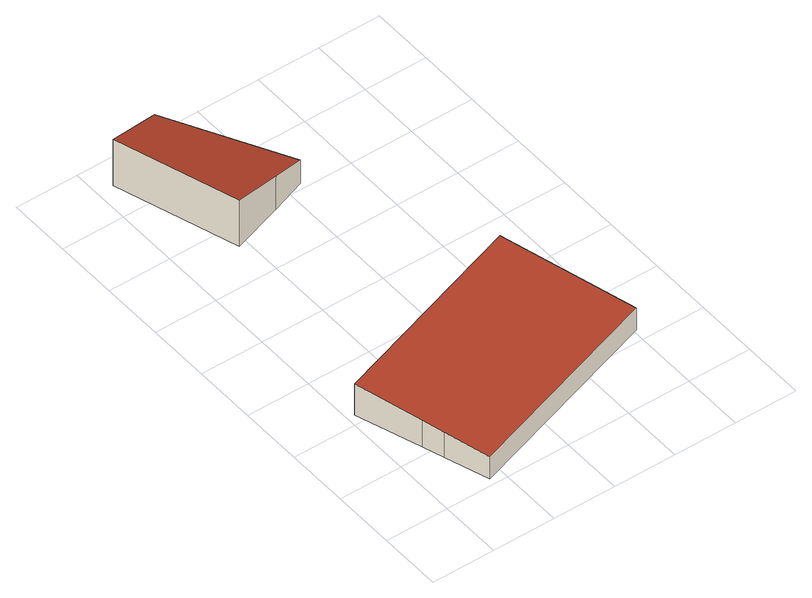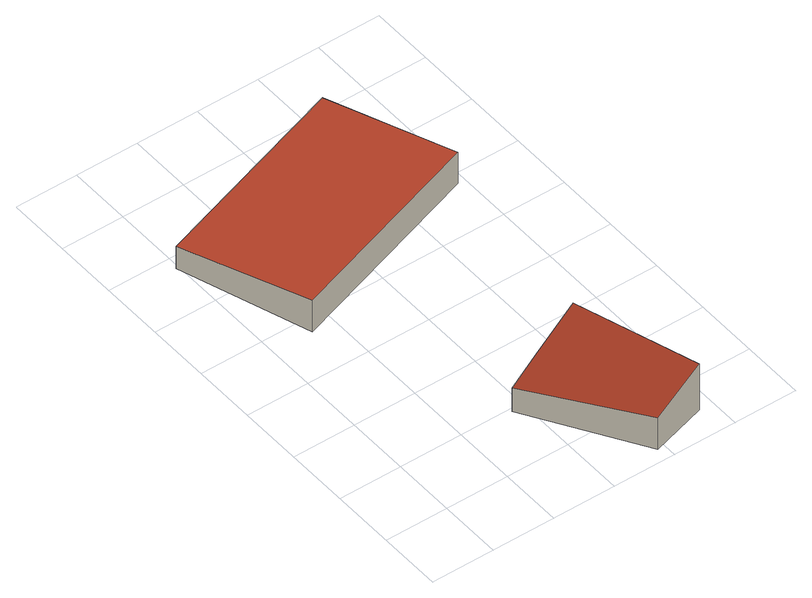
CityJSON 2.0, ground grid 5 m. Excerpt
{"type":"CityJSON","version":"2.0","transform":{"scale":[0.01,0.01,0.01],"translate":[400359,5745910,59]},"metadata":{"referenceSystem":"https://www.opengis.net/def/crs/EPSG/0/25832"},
"CityObjects":{
"building1":{"type":"Building","attributes":{"Gemeindeschluessel":"05558044","Geometrietyp2DReferenz":"3000","function":"31001_2460","roofType":"2100","measuredHeight":2.83},"geometry":[{"type":"Solid","lod":"2","boundaries":[[[[0,1,2,3]],[[4,5,1,0]],[[6,7,5,4]],[[8,9,7,6]],[[10,11,9,8]],[[3,2,11,10]],[[8,6,4,0,3,10]],[[1,5,7,9,11,2]]]],"semantics":{"surfaces":[{"type":"WallSurface"},{"type":"RoofSurface"},{"type":"GroundSurface"}],"values":[[0,0,0,0,0,0,1,2]]}}]},
"building2":{"type":"Building","attributes":{"Gemeindeschluessel":"05558044","Geometrietyp2DReferenz":"3000","function":"31001_2700","roofType":"2100","measuredHeight":4.16},"geometry":[{"type":"Solid","lod":"2","boundaries":[[[[12,13,14,15]],[[16,17,13,12]],[[18,19,17,16]],[[20,21,19,18]],[[15,14,21,20]],[[18,16,12,15,20]],[[13,17,19,21,14]]]],"semantics":{"surfaces":[{"type":"WallSurface"},{"type":"RoofSurface"},{"type":"GroundSurface"}],"values":[[0,0,0,0,0,1,2]]}}]}
},
"vertices":[
[1676,1623,303],[1676,1623,20],[59,1081,20],[59,1081,302],[2021,597,219],[2021,597,20],[396,57,219],[396,57,20],[283,400,247],[283,400,20],[228,567,261],[228,567,20],
[566,3903,319],[566,3903,34],[121,3771,34],[121,3771,451],[1109,3035,247],[1109,3035,34],[834,2938,329],[834,2938,34],[426,2803,451],[426,2803,34]
]}
